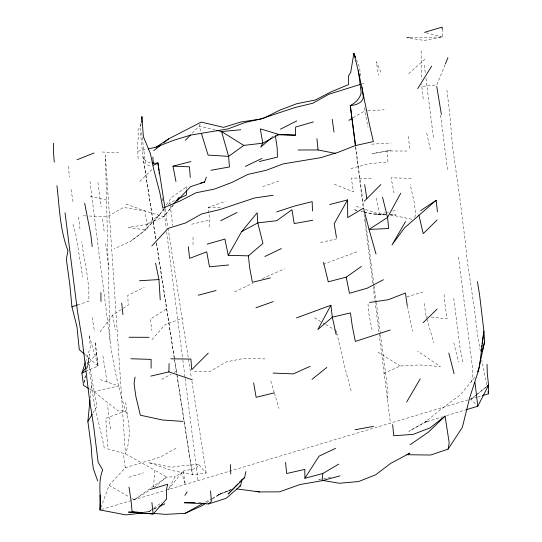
<?xml version="1.0" encoding="UTF-8"?>
<svg xmlns="http://www.w3.org/2000/svg" width="542" height="542" viewBox="0 0 542 542"><rect width="100%" height="100%" fill="white"/><g stroke="black" fill="none" stroke-linecap="round" stroke-linejoin="round"><path stroke-width="0.41" stroke-dasharray="2.71 2.03" d="M193.033 244.605L193.04 235.919M186.665 189.192L186.719 186.699L189.158 186.062M364.8 107.722L364.698 110.961L368.045 127.289M153.623 487.116L154.633 470.07L125.446 453.918L107.756 448.884L105.812 418.356L125.656 410.911C118.386 387.93 113.041 364.427 110.046 340.512L89.965 181.611M387.334 398.688L388.004 391.514L380.484 334.468M90.155 398.295L91.544 384.244L89.511 370.911L88.468 359.827L89.748 354.055L86.788 368.878M209.104 226.99L209.856 220.011L208.169 207.471L225.472 201.38M140.954 123.42L140.127 129.226L142.905 156.326L155.778 239.049M471.635 381.934L472.78 375.843L472.292 366.04L458.403 256.068M85.419 375.471L83.814 383.709L85.304 376.297M86.7 368.885L88.468 359.827L96.91 406.425L92.607 413.573M125.846 204.022L145.053 210.967L147.085 224.3L145.751 229.95L130.71 241.21L114.091 248.866M414.806 217.389L415.626 214.28L414.291 202.545L410.206 184.531M85.521 361.954L90.419 346.894L89.03 335.017L98.109 365.992L86.544 371.04M100.859 507.563L109.091 485.354L125.256 467.78L160.486 457.008L176.509 447.99M445.063 64.708L436.791 84.992L420.782 86.49M200.208 124.077L199.171 126.062L191.157 134.348M198.596 464.44L182.837 465.49L171.692 467.292L148.528 462.563L171.211 470.3L192.437 474.697L206.197 473.091L198.596 464.44L196.522 468.403L183.21 471.039L168.21 489.541L175.195 476.743L181.57 472.732L185.269 484.446L183.21 471.039M141.286 124.098L137.709 130.832L138.935 136.123L137.458 141.448L138.156 160.446M173.711 204.849L163.718 216.671L147.085 224.3L128.515 227.498L145.751 229.95L159.206 215.072L163.935 208.338M166.299 204.971L171.502 197.566L186.719 186.699M86.903 366.27L96.395 353.37L95.162 341.86L98.109 365.992L84.925 354.549M100.033 331.941L112.634 315.119L122.539 308.723M172.851 205.12L163.718 216.671L145.053 210.967L123.522 207.423L107.587 216.631L89.139 216.021M474.867 377.212L460.422 394.779L442.475 408.092L424.914 422.299L408.892 431.317L427.963 420.572L424.914 422.299L442.482 416.812M164.964 208.44L156.665 217.972L142.851 232.037L130.71 241.21M168.338 204.564L169.951 202.715L175.229 200.255M151.916 339.685L165.235 324.509L182.471 318.256M139.748 181.468L152.553 168.908M408.715 73.658L425.328 58.841M154.226 487.387L166.604 477.109L175.195 476.743M471.452 398.905L476.716 394.691M477.373 394.169L487.244 386.27M475.442 395.491L470.849 399.081L476.066 404.461M476.093 394.976L486.587 386.758M147.085 224.3L159.206 215.072M144.287 511.994L148.433 511.966L153.135 508.626M153.806 508.145L161.868 502.42M131.95 498.511L134.098 499.744L166.604 477.109L154.633 470.07M271.081 137.519L274.537 135.168M123.251 308.269L128.203 305.071L127.77 295.383L144.219 287.348M206.644 502.678L211.455 499.588M212.146 499.148L220.398 493.857L231.204 489.521M166.15 309.191L150.459 318.974L151.658 330.403M134.098 499.744L149.971 490.117M353.167 117.79L364.698 110.961L367.13 110.819M161.699 379.4L171.17 374.095M174.09 372.462L177.735 370.416M205.757 501.892L211.61 498.681M212.342 498.274L220.398 493.857L231.292 489.494M148.433 511.966L152.912 509.744M153.657 509.378L157.383 507.529M234.679 291.962L252.647 283.242M262.416 278.595L284.462 268.825M220.398 493.857L217.227 495.32L230.377 490.103M383.573 373.54L400.233 365.986L419.752 364.949L440.436 366.568L417.469 351.033M146.496 512.054L153.372 508.972M154.138 508.626L158.725 506.574M356.921 251.854L322.537 264.55M262.782 186.658L280.058 180.506M77.56 304.956L88.786 301.237C89.823 281.223 84.132 261.427 81.713 241.61M89.626 389.081L94.389 391.981L100.961 389.888L118.569 386.039L100.29 379.664M362.395 83.759L363.994 83.258M128.833 477.312L143.528 472.827M406.954 296.813L423.004 291.996M101.53 509.473L164.998 490.503M165.805 490.266L476.879 397.279M477.651 397.049L481.533 395.89M446.493 415.612L465.761 409.854M350.918 168.582L368.75 163.684L387.984 162.011L386.954 150.954L390.592 150.554L371.981 153.671L386.954 150.954L406.967 151.042M191.732 224.239L209.856 220.011M365.396 209.483L379.427 214.151L385.199 212.81M386.019 212.62L388.492 212.044M392.611 211.082L397.557 209.93M137.925 151.211L146.625 149.267M320.498 242.491L338.696 238.439M330.959 477.394L317.836 479.623L319.495 479.9M371.629 144.179L391.08 142.973M367.943 110.771L384.163 109.796M194.395 371.561L210.425 371.25L226.292 361.873L244.686 358.282L264.943 358.919M410.159 37.601L442.685 37.019L442.326 30.406M198.474 502.705L201.8 502.698M364.346 212.071L375.87 214.727L385.911 214.842M390.091 214.889L395.945 214.95L390.497 214.91M375.87 214.727L386.432 214.862M371.372 178.365L351.27 178.074L353.526 191.929L333.913 184.056M208.169 207.471L222.003 207.681M411.337 178.406L391.087 177.776L394.142 193.44M83.272 215.824L85.785 215.912M102.133 152.011L118.61 152.722M385.558 214.53L371.595 213.67L364.258 212.003M390.484 214.828L412.564 219.368M424.23 303.493L426.1 316.46L427.78 316.65M431.147 317.036L447.13 318.872L445.104 305.546L444.054 294.462M410.138 38.191L424.217 40.467L442.685 37.019L425.274 32.581M356.914 210.337L353.648 209.598L356.941 210.357M363.438 211.82L360.992 211.265L363.526 211.875M90.141 196.306L108.115 200.445M215.16 129.985L199.171 126.062L201.157 132.512M356.047 206.367L360.721 207.925M109.091 485.354L129.091 496.865M314.475 317.815L322.239 322.449M322.944 322.869L325.065 324.13M325.769 324.55L335.647 330.444M378.018 352.171L400.233 365.986M94.389 391.981L118.17 410.917L125.656 410.911C130.419 424.928 130.487 440.023 125.446 453.918L105.412 155.446L110.046 340.512M380.87 72.174L376.344 61.741L378.458 75.277M356.385 59.701L359.556 67.465L360.789 77.242M270.79 380.965L274.177 392.279M274.421 393.086L279.022 408.438M426.1 316.46L426.568 318.059M426.805 318.865L433.878 342.903M351.155 390.735L344.929 367.828L337.063 334.136M72.994 224.347L76.124 235.994L82.689 277.07M142.905 156.326L155.954 239.557M453.789 342.761L458.451 362.103M407.462 306.277L412.652 331.352M426.723 133.163L430.66 150.839M336.352 330.864L336.887 333.316M104.267 448.071C100.223 426.75 93.454 405.944 91.544 384.244M376.175 198.026L379.427 214.151M372.056 329.875L368.926 314.035L367.923 303.053M462.882 361.954L459.799 346.23L453.627 297.355M486.797 384.854L481.763 359.99M112.634 315.119L115.365 330.051M92.126 317.551L94.559 331.792M71.022 189.565L73.346 203.568M480.314 351.067L477.278 333.384L474.548 309.76L466.642 256.935L465.849 246.434L459.819 197.891L452.516 146.435L449.785 114.111L446.906 90.135M102.919 355.918L107.262 383.221M165.086 208.914L167.952 227.308M168.081 228.141L191.367 377.788M191.888 381.134L206.197 473.091M156.475 242.911L174.26 357.551M174.388 358.384L176.726 373.445M176.855 374.285L192.437 474.697L176.834 374.427M156.428 243.229L176.706 373.587M110.46 428.966L107.512 404.827M408.153 136.354L409.982 149.233M96.395 353.37L98.109 365.992M355.708 146.543L363.668 206.949M365.112 217.857L365.443 220.37M365.552 221.211L373.96 284.97M374.068 285.81L376.168 301.752M376.277 302.585L380.369 333.628M440.599 115.134L447.597 170.534M424.298 65.182L425.429 74.146M425.944 78.217L433.559 138.501M423.194 99.01L421.615 84.335M355.586 147.383L363.113 206.942M364.068 214.497L373.072 285.797M373.181 286.637L390.423 423.126M162.383 198.169L162.912 202.362M163.759 209.07L166.198 228.365M166.624 231.725L182.729 359.238M182.837 360.071L185.059 377.693M185.168 378.526L198.067 480.618M141.611 132.607L145.087 160.12A12.344 7.242 -42 0 0 151.631 165.479M97.953 182.458L101.042 206.902M102.587 219.117L104.132 231.339M105.676 243.554L108.759 267.999M125.744 402.408L127.289 414.63M123.698 455.517L125.256 467.78M78.549 216.99L79.999 228.995M169.951 202.715L170.134 204.293M170.229 205.086L172.62 225.614M68.434 166.272L69.362 177.071M421.141 50.846L421.574 79.505M150.459 162.803A12.344 8.157 -3.9 0 1 143.237 157.553"/><path stroke-width="0.81" d="M482.305 395.66L488.511 393.804L488.559 385.22L487.299 373.648L487.034 364.353M142.485 513.023L125.934 514.9L99.979 509.941L100.148 495.07M53.59 143.176L53.441 151.543L54.281 162.153M141.787 122.614L141.889 116.787L143.373 136.631L150.398 153.589L153.962 170.425L159.741 192.308L162.864 208.121L179.768 201.123L196.075 192.756L214.442 189.083L231.57 182.593L247.951 174.388L266.136 170.31L283.283 163.86L320.539 157.708L338.14 152.302L355.193 145.629L373.377 141.557C366.223 112.35 361.765 82.533 353.845 53.495L350.701 72.418L348.472 76.029L348.438 84.654L331.535 91.652L315.227 100.019L296.86 103.691L279.733 110.175L263.351 118.386L245.167 122.465L228.019 128.908L190.77 135.066L173.162 140.473L156.11 147.146L148.203 148.915M192.363 379.8L168.921 371.887L169.09 363.574M186.631 190.852L186.543 194.998L178.243 198.853M276.915 134.734L295.417 135.175L295.661 127.038L313.391 121.923M99.979 509.941C101.422 496.547 97.445 482.888 102.689 469.975L98.143 462.272L93.59 425.788L89.389 398.817L82.038 338.554L77.364 310.498L65.04 212.789M141.753 118.407L141.889 116.787M236.691 488.898L259.496 491.933L279.435 491.845L300.017 484.528L322.124 480.707L322.788 473.532L338.655 464.155M97.709 480.944L93.299 468.606L91.815 456.52L91.198 446.418L87.872 421.439L89.992 399.949M478.498 368.621L478.017 371.954L469.541 398.201L462.353 427.36L448.105 449.128L430.714 455.023L406.791 454.718L409.908 453.119L390.633 463.417L375.647 474.799L358.621 481.533L339.407 483.261L322.815 480.463M481.025 351.121L481.262 349.454M481.621 346.955L481.865 345.288M482.102 343.621L483.911 331.128L479.629 295.268L477.434 281.555M135.053 377.069L134.057 383.492L135.818 396.195L140.331 415.199L162.404 419.982L183.006 421.419M448.105 449.128L449.21 442.949L445.07 416.114L430.212 427.794L413.133 434.393L393.749 435.741L392.659 424.562M237.843 483.992L228.08 494.006L244.652 477.536L245.858 471.587M195.147 502.705L184.334 502.719L208.643 503.911L226.163 498.315L240.628 485.754L241.861 479.873L244.652 477.536M479.094 367.029L478.017 371.954L479.467 366.561L483.911 331.128L484.67 341.562L479.453 365.383M482.177 351.379L484.67 341.562M85.263 362.747L81.917 373.052L83.495 385.355L88.942 388.668M176.875 201.116L190.52 186.685L204.646 182.031L206.326 177.173M445.382 63.929L447.929 57.682M466.56 409.61L477.8 406.249L488.559 385.22L487.244 386.243L488.559 385.22M296.508 317.883L330.918 305.254L317.795 329.577L332.321 317.151L350.444 312.924L352.219 325.681L355.315 341.44L390.254 330.003M400.741 193.209L387.564 217.417L369.048 229.435L376.019 254.029M329.631 204.558L347.571 199.91L334.211 223.704L336.447 237.511M228.236 255.357L241.63 231.637L257.159 212.803L257.782 222.911L262.951 243.412L248.426 255.838L228.236 255.357L224.903 239.049L207.173 244.164M405.558 221.583L391.995 244.909L404.508 227.891L436.174 200.303L437.435 211.875M406.615 402.123L420.206 378.865M87.872 421.439L92.174 414.291M417.726 88.624L431.656 66.131M184.917 495.354L187.166 491.797M322.788 473.532L304.889 478.261L319.008 456.195L335.545 448.363M85.907 367.625L81.917 373.052L85.771 371.372M173.88 203.826L179.029 197.342M151.855 245.973L167.952 228.439L185.533 222.979L201.57 213.988L219.625 209.618L254.489 198.006L273.256 195.255M185.425 140.27L190.581 134.938M239.564 482.231L241.861 479.873M208.263 353.106L191.732 369.671L190.906 359.089L170.805 358.797M364.299 201.211L380.816 184.619M437.164 219.95L423.194 233.649L418.885 215.12M423.173 322.659L437.17 309.028M445.07 416.114L428.329 432.191L410.05 444.752M208.643 503.911L211.387 501.486L210.567 490.923M270.81 138.474L260.702 147.119L262.789 143.176L278.934 134.457L295.417 135.175M312.009 379.353L326.765 367.449M153.82 150.608L160.913 144.999M163.494 142.952L168.65 138.874L201.245 122.085L223.528 127.356L241.136 121.957L259.903 119.206L294.76 107.594L312.822 103.224L328.852 94.233L360.803 84.261M278.934 134.457L260.316 128.847L262.789 143.176L243.785 145.405L228.622 156.374L208.081 155.087L201.4 133.318M323.499 262.233L328.269 281.813L346.196 277.145L361.473 266.42M420.7 210.574L436.174 200.303M156.11 147.146L168.65 138.874M205.953 503.118L201.827 505.767L185.168 513.321L165.649 514.358L153.237 513.389M348.838 120.351L351.724 118.644M185.168 513.321L203.562 503.105M241.63 231.637L257.782 222.911L276.779 220.689L291.948 209.72L294.204 223.568L312.727 220.248M383.458 279.713L367.198 288.188L349.461 293.29L346.196 277.145M280.438 129.179L296.786 120.913M220.689 220.736L237.044 212.471M245.363 166.401L261.867 158.474M264.875 256.495L281.373 248.568M310.105 366.311L293.452 373.885L273.127 373.079M159.49 506.228L164.843 503.836M239.076 486.377L240.628 485.754M77.025 159.775L94.03 153M255.939 307.781L273.222 301.63M84.301 354.007L79.274 349.644L76.998 327.056L71.944 306.819L77.56 304.956M276.732 211.888L294.191 206.15L312.178 201.61L312.483 211.001M150.046 489.555L167.702 484.257L166.367 489.914L166.577 499.08L153.122 513.972L128.522 512.102L133.501 512.068M424.488 32.378L442.143 27.1L442.279 29.58M322.124 480.707L339.976 475.869M198.148 295.248L216.048 290.505M200.567 183.094L204.646 182.031M175.947 181.611L172.993 166.177L190.933 161.536M274.184 392.882L256.142 397.3L253.629 382.876M259.374 161.496L277.436 157.119L277.172 147.831L275.35 135.514M270.451 277.917L252.396 282.294L249.564 267.138L248.426 255.838M150.798 376.107L168.921 371.887M354.99 429.759L373.479 426.371M210.926 170.276L229.449 166.963L228.622 156.374L221.549 131.55L216.759 130.371M369.644 302.47L388.404 299.685L405.45 293.012L407.286 305.898M228.643 264.97L209.49 266.847L206.719 251.827L189.632 258.412L188.325 246.745M240.743 129.768L221.549 131.55L243.785 145.405M139.49 280.736L158.955 279.564L160.229 299.875M406.825 37.655L409.325 37.615M298.1 149.999L318.052 149.951L335.749 153.454M129.037 337.246L149.05 337.334M130.839 358.757L151.089 359.387L151.123 368.16M172.993 166.177L189.443 166.821L190.289 177.458M255.438 491.37L259.496 491.933M355.43 57.377L353.845 53.495L355.301 57.208M448.823 353.005L454.094 373.729M382.523 197.213L387.564 217.417L388.621 228.521L369.048 229.435L363.519 208.114L347.713 217.627L347.571 199.91M336.162 334.617L332.321 317.151L330.918 305.254M84.667 203.311L90.805 234.7L92.208 246.603M155.608 263.236L158.955 279.564M488.044 391.365L488.511 393.804M441.391 114.437L436.723 86.395M364.637 184.578L366.846 198.325M164.958 208.081L157.932 162.932A12.344 8.157 -3.9 0 1 152.268 163.122M128.996 487.089L131.035 500.449L132.092 511.56L153.122 513.972L151.909 502.495M332.239 119.348L334.021 132.119M355.599 145.71L350.288 105.439A12.344 7.242 -42 0 0 360.816 89.918L358.37 70.555M477.8 406.249L474.982 382.422M362.029 87.018L363.032 94.979A12.344 8.157 -3.9 0 1 350.288 105.439L355.376 145.703M158.887 170.486L157.932 162.932A12.344 7.242 -42 0 1 153.162 165.168M159.097 172.16L159.307 173.84M71.944 306.819L69.796 284.53L66.361 259.293L67.926 250.621C59.918 229.828 59.478 207.498 56.957 185.662M121.672 303.053L122.932 314.611M316.935 138.705L318.052 149.951M285.559 462.333L286.65 473.512L304.821 469.399L304.889 478.261M152.844 157.078L153.379 163.657M230.431 464.575L230.77 474.047M100.914 292.565L100.995 301.447"/></g></svg>
